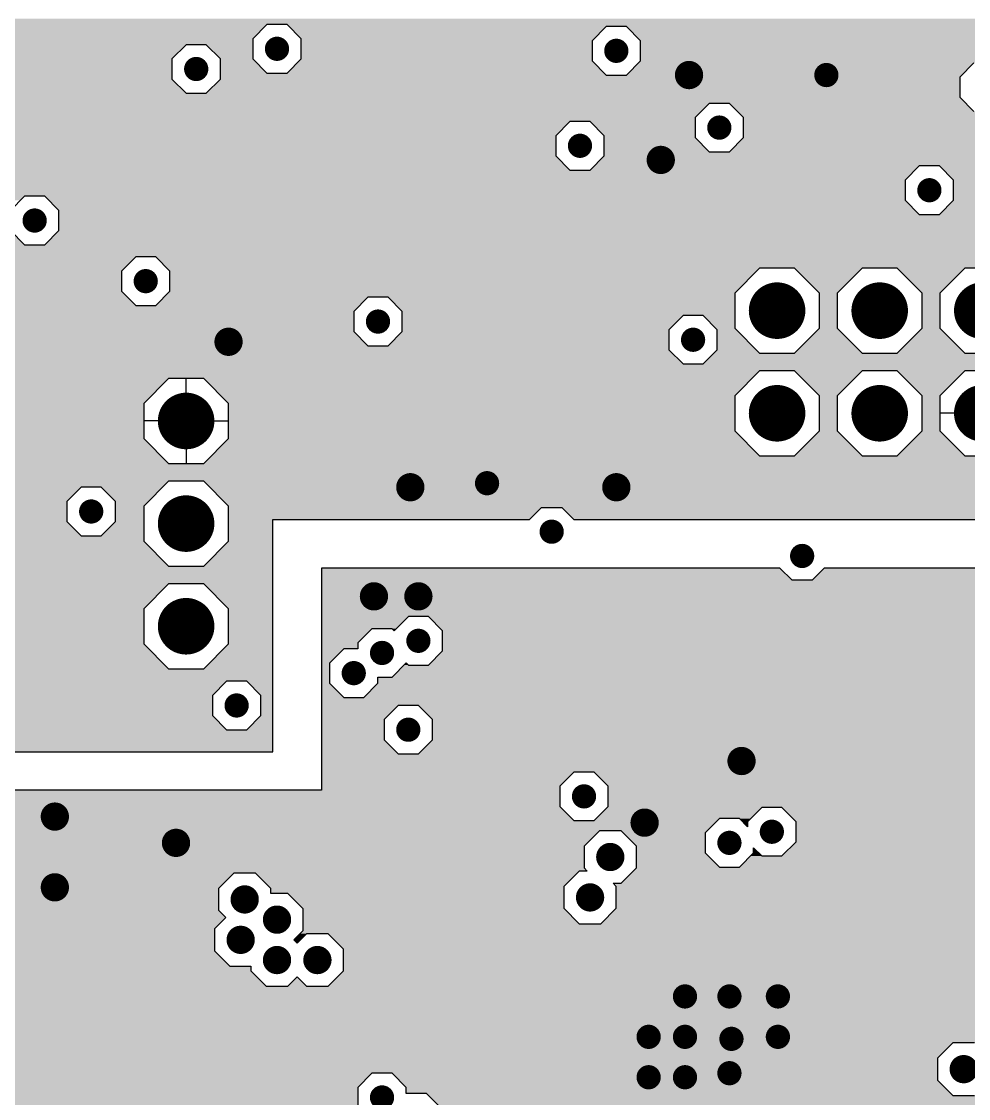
# Model space of a CAD drawing. Extents: x 295 to 953, y 10 to 290.
# Drawn here: x 687.8 to 734.7, y 111.6 to 164.8 of the extents above; entities that cross this region are included whole.
import ezdxf

# ---------------------------------------------------------------- set-up
doc = ezdxf.new("R2010")
doc.units = 0
doc.header["$LTSCALE"] = 5
doc.header["$MEASUREMENT"] = 0
doc.layers.get('0').update_dxf_attribs({"linetype": 'CONTINUOUS', "lineweight": 25})
doc.layers.add('17_GND_GBR', color=3, linetype='CONTINUOUS')

msp = doc.modelspace()

# ---------------------------------------------------------------- linework, layer by layer
for points, const_width in [([(700.178, 163.5, 1), (700.778, 163.5, 1)], 0.6), ([(716.978, 163.4, 1), (717.578, 163.4, 1)], 0.6), ([(696.178, 162.5, 1), (696.778, 162.5, 1)], 0.6), ([(720.528, 162.2, 1), (721.228, 162.2, 1)], 0.7), ([(727.378, 162.2, 1), (727.978, 162.2, 1)], 0.6), ([(722.078, 159.6, 1), (722.678, 159.6, 1)], 0.6), ([(715.178, 158.7, 1), (715.778, 158.7, 1)], 0.6), ([(719.128, 158, 1), (719.828, 158, 1)], 0.7), ([(732.478, 156.5, 1), (733.078, 156.5, 1)], 0.6), ([(688.178, 155, 1), (688.778, 155, 1)], 0.6), ([(693.678, 152, 1), (694.278, 152, 1)], 0.6), ([(724.538, 150.54, 1), (725.938, 150.54, 1)], 1.4), ([(729.618, 150.54, 1), (731.018, 150.54, 1)], 1.4), ([(734.698, 150.54, 1), (736.098, 150.54, 1)], 1.4), ([(705.178, 150, 1), (705.778, 150, 1)], 0.6), ([(697.728, 149, 1), (698.428, 149, 1)], 0.7), ([(720.778, 149.1, 1), (721.378, 149.1, 1)], 0.6), ([(724.538, 145.46, 1), (725.938, 145.46, 1)], 1.4), ([(729.618, 145.46, 1), (731.018, 145.46, 1)], 1.4), ([(734.698, 145.46, 1), (736.098, 145.46, 1)], 1.4), ([(695.278, 145.08, 1), (696.678, 145.08, 1)], 1.4), ([(706.728, 141.8, 1), (707.428, 141.8, 1)], 0.7), ([(710.578, 142, 1), (711.178, 142, 1)], 0.6), ([(716.928, 141.8, 1), (717.628, 141.8, 1)], 0.7), ([(695.278, 140, 1), (696.678, 140, 1)], 1.4), ([(690.978, 140.6, 1), (691.578, 140.6, 1)], 0.6), ([(713.778, 139.6, 1), (714.378, 139.6, 1)], 0.6), ([(726.178, 138.4, 1), (726.778, 138.4, 1)], 0.6), ([(704.928, 136.4, 1), (705.628, 136.4, 1)], 0.7), ([(707.128, 136.4, 1), (707.828, 136.4, 1)], 0.7), ([(695.278, 134.92, 1), (696.678, 134.92, 1)], 1.4), ([(707.178, 134.2, 1), (707.778, 134.2, 1)], 0.6), ([(705.378, 133.6, 1), (705.978, 133.6, 1)], 0.6), ([(703.978, 132.6, 1), (704.578, 132.6, 1)], 0.6), ([(698.178, 131, 1), (698.778, 131, 1)], 0.6), ([(706.678, 129.8, 1), (707.278, 129.8, 1)], 0.6), ([(723.128, 128.25, 1), (723.828, 128.25, 1)], 0.7), ([(715.378, 126.5, 1), (715.978, 126.5, 1)], 0.6), ([(689.128, 125.5, 1), (689.828, 125.5, 1)], 0.7), ([(718.328, 125.2, 1), (719.028, 125.2, 1)], 0.7), ([(724.678, 124.75, 1), (725.278, 124.75, 1)], 0.6), ([(695.128, 124.2, 1), (695.828, 124.2, 1)], 0.7), ([(722.578, 124.2, 1), (723.178, 124.2, 1)], 0.6), ([(716.628, 123.5, 1), (717.328, 123.5, 1)], 0.7), ([(689.128, 122, 1), (689.828, 122, 1)], 0.7), ([(698.528, 121.4, 1), (699.228, 121.4, 1)], 0.7), ([(715.628, 121.5, 1), (716.328, 121.5, 1)], 0.7), ([(700.128, 120.4, 1), (700.828, 120.4, 1)], 0.7), ([(698.328, 119.4, 1), (699.028, 119.4, 1)], 0.7), ([(700.128, 118.4, 1), (700.828, 118.4, 1)], 0.7), ([(702.128, 118.4, 1), (702.828, 118.4, 1)], 0.7), ([(720.378, 116.6, 1), (720.978, 116.6, 1)], 0.6), ([(722.578, 116.6, 1), (723.178, 116.6, 1)], 0.6), ([(724.978, 116.6, 1), (725.578, 116.6, 1)], 0.6), ([(718.578, 114.6, 1), (719.178, 114.6, 1)], 0.6), ([(720.378, 114.6, 1), (720.978, 114.6, 1)], 0.6), ([(724.978, 114.6, 1), (725.578, 114.6, 1)], 0.6), ([(722.678, 114.5, 1), (723.278, 114.5, 1)], 0.6), ([(734.128, 113, 1), (734.828, 113, 1)], 0.7), ([(718.578, 112.6, 1), (719.178, 112.6, 1)], 0.6), ([(720.378, 112.6, 1), (720.978, 112.6, 1)], 0.6), ([(722.578, 112.8, 1), (723.178, 112.8, 1)], 0.6), ([(705.378, 111.6, 1), (705.978, 111.6, 1)], 0.6)]:
    msp.add_lwpolyline(points, format="xyb", close=True, dxfattribs=dict(const_width=const_width))
at = {"layer": '17_GND_GBR', "color": 7}
for p, q in [((699.98, 164.7), (699.278, 163.998)), ((700.976, 164.7), (699.98, 164.7)), ((701.678, 163.998), (700.976, 164.7)), ((716.78, 164.6), (716.078, 163.898)), ((717.776, 164.6), (716.78, 164.6)), ((718.478, 163.898), (717.776, 164.6)), ((695.98, 163.7), (695.278, 162.998)), ((696.976, 163.7), (695.98, 163.7)), ((697.678, 162.998), (696.976, 163.7)), ((699.278, 163.998), (699.278, 163.002)), ((701.678, 163.002), (701.678, 163.998)), ((716.078, 163.898), (716.078, 162.902)), ((718.478, 162.902), (718.478, 163.898)), ((695.278, 162.998), (695.278, 162.002)), ((697.678, 162.002), (697.678, 162.998)), ((699.278, 163.002), (699.98, 162.3)), ((700.976, 162.3), (701.678, 163.002)), ((716.078, 162.902), (716.78, 162.2)), ((717.776, 162.2), (718.478, 162.902)), ((734.98, 162.8), (734.278, 162.098)), ((699.98, 162.3), (700.976, 162.3)), ((716.78, 162.2), (717.776, 162.2)), ((734.278, 162.098), (734.278, 161.102)), ((695.278, 162.002), (695.98, 161.3)), ((696.976, 161.3), (697.678, 162.002)), ((695.98, 161.3), (696.976, 161.3)), ((734.278, 161.102), (734.98, 160.4)), ((721.88, 160.8), (721.178, 160.098)), ((722.876, 160.8), (721.88, 160.8)), ((723.578, 160.098), (722.876, 160.8)), ((714.98, 159.9), (714.278, 159.198)), ((715.976, 159.9), (714.98, 159.9)), ((716.678, 159.198), (715.976, 159.9)), ((721.178, 160.098), (721.178, 159.102)), ((723.578, 159.102), (723.578, 160.098)), ((714.278, 159.198), (714.278, 158.202)), ((716.678, 158.202), (716.678, 159.198)), ((721.178, 159.102), (721.88, 158.4)), ((722.876, 158.4), (723.578, 159.102)), ((721.88, 158.4), (722.876, 158.4)), ((714.278, 158.202), (714.98, 157.5)), ((715.976, 157.5), (716.678, 158.202)), ((714.98, 157.5), (715.976, 157.5)), ((732.28, 157.7), (731.578, 156.998)), ((733.276, 157.7), (732.28, 157.7)), ((733.978, 156.998), (733.276, 157.7)), ((731.578, 156.998), (731.578, 156.002)), ((733.978, 156.002), (733.978, 156.998)), ((687.98, 156.2), (687.278, 155.498)), ((688.976, 156.2), (687.98, 156.2)), ((689.678, 155.498), (688.976, 156.2)), ((731.578, 156.002), (732.28, 155.3)), ((733.276, 155.3), (733.978, 156.002)), ((689.678, 154.502), (689.678, 155.498)), ((732.28, 155.3), (733.276, 155.3)), ((687.278, 154.502), (687.98, 153.8)), ((688.976, 153.8), (689.678, 154.502)), ((687.98, 153.8), (688.976, 153.8)), ((693.48, 153.2), (692.778, 152.498)), ((694.476, 153.2), (693.48, 153.2)), ((695.178, 152.498), (694.476, 153.2)), ((692.778, 152.498), (692.778, 151.502)), ((695.178, 151.502), (695.178, 152.498)), ((724.368, 152.64), (723.138, 151.41)), ((726.108, 152.64), (724.368, 152.64)), ((727.338, 151.41), (726.108, 152.64)), ((729.448, 152.64), (728.218, 151.41)), ((731.188, 152.64), (729.448, 152.64)), ((732.418, 151.41), (731.188, 152.64)), ((734.528, 152.64), (733.298, 151.41)), ((736.268, 152.64), (734.528, 152.64)), ((692.778, 151.502), (693.48, 150.8)), ((694.476, 150.8), (695.178, 151.502)), ((723.138, 151.41), (723.138, 149.67)), ((727.338, 149.67), (727.338, 151.41)), ((728.218, 151.41), (728.218, 149.67)), ((732.418, 149.67), (732.418, 151.41)), ((733.298, 151.41), (733.298, 149.67)), ((704.98, 151.2), (704.278, 150.498)), ((705.976, 151.2), (704.98, 151.2)), ((706.678, 150.498), (705.976, 151.2)), ((693.48, 150.8), (694.476, 150.8)), ((704.278, 150.498), (704.278, 149.502)), ((706.678, 149.502), (706.678, 150.498)), ((720.58, 150.3), (719.878, 149.598)), ((721.576, 150.3), (720.58, 150.3)), ((722.278, 149.598), (721.576, 150.3)), ((704.278, 149.502), (704.98, 148.8)), ((705.976, 148.8), (706.678, 149.502)), ((719.878, 149.598), (719.878, 148.602)), ((722.278, 148.602), (722.278, 149.598)), ((723.138, 149.67), (724.368, 148.44)), ((726.108, 148.44), (727.338, 149.67)), ((728.218, 149.67), (729.448, 148.44)), ((731.188, 148.44), (732.418, 149.67)), ((733.298, 149.67), (734.528, 148.44)), ((704.98, 148.8), (705.976, 148.8)), ((719.878, 148.602), (720.58, 147.9)), ((721.576, 147.9), (722.278, 148.602)), ((724.368, 148.44), (726.108, 148.44)), ((729.448, 148.44), (731.188, 148.44)), ((734.528, 148.44), (736.268, 148.44)), ((720.58, 147.9), (721.576, 147.9)), ((695.108, 147.18), (693.878, 145.95)), ((696.848, 147.18), (695.108, 147.18)), ((695.978, 145.08), (695.978, 147.18)), ((698.078, 145.95), (696.848, 147.18)), ((724.368, 147.56), (723.138, 146.33)), ((726.108, 147.56), (724.368, 147.56)), ((727.338, 146.33), (726.108, 147.56)), ((729.448, 147.56), (728.218, 146.33)), ((731.188, 147.56), (729.448, 147.56)), ((732.418, 146.33), (731.188, 147.56)), ((734.528, 147.56), (733.298, 146.33)), ((736.268, 147.56), (734.528, 147.56)), ((723.138, 146.33), (723.138, 144.59)), ((727.338, 144.59), (727.338, 146.33)), ((728.218, 146.33), (728.218, 144.59)), ((732.418, 144.59), (732.418, 146.33)), ((733.298, 146.33), (733.298, 144.59)), ((693.878, 145.95), (693.878, 144.21)), ((698.078, 144.21), (698.078, 145.95)), ((695.978, 145.08), (693.878, 145.08)), ((695.978, 145.08), (695.978, 142.98)), ((695.978, 145.08), (698.078, 145.08)), ((735.398, 145.46), (733.298, 145.46)), ((723.138, 144.59), (724.368, 143.36)), ((726.108, 143.36), (727.338, 144.59)), ((728.218, 144.59), (729.448, 143.36)), ((731.188, 143.36), (732.418, 144.59)), ((733.298, 144.59), (734.528, 143.36)), ((693.878, 144.21), (695.108, 142.98)), ((696.848, 142.98), (698.078, 144.21)), ((695.108, 142.98), (696.848, 142.98)), ((724.368, 143.36), (726.108, 143.36)), ((729.448, 143.36), (731.188, 143.36)), ((734.528, 143.36), (736.268, 143.36)), ((690.78, 141.8), (690.078, 141.098)), ((691.776, 141.8), (690.78, 141.8)), ((692.478, 141.098), (691.776, 141.8)), ((695.108, 142.1), (693.878, 140.87)), ((696.848, 142.1), (695.108, 142.1)), ((698.078, 140.87), (696.848, 142.1)), ((690.078, 141.098), (690.078, 140.102)), ((692.478, 140.102), (692.478, 141.098)), ((693.878, 140.87), (693.878, 139.13)), ((698.078, 139.13), (698.078, 140.87)), ((712.98, 140.2), (713.58, 140.8)), ((713.58, 140.8), (714.576, 140.8)), ((714.576, 140.8), (715.176, 140.2)), ((700.278, 140.2), (712.98, 140.2)), ((700.278, 128.7), (700.278, 140.2)), ((715.176, 140.2), (790.894, 140.2)), ((690.078, 140.102), (690.78, 139.4)), ((691.776, 139.4), (692.478, 140.102)), ((690.78, 139.4), (691.776, 139.4)), ((693.878, 139.13), (695.108, 137.9)), ((696.848, 137.9), (698.078, 139.13)), ((695.108, 137.9), (696.848, 137.9)), ((702.678, 137.8), (702.678, 126.8)), ((725.38, 137.8), (702.678, 137.8)), ((725.98, 137.2), (725.38, 137.8)), ((727.576, 137.8), (726.976, 137.2)), ((778.678, 137.8), (727.576, 137.8)), ((695.108, 137.02), (693.878, 135.79)), ((696.848, 137.02), (695.108, 137.02)), ((698.078, 135.79), (696.848, 137.02)), ((726.976, 137.2), (725.98, 137.2)), ((693.878, 135.79), (693.878, 134.05)), ((698.078, 134.05), (698.078, 135.79)), ((706.98, 135.4), (706.278, 134.698)), ((707.976, 135.4), (706.98, 135.4)), ((708.678, 134.698), (707.976, 135.4)), ((705.18, 134.8), (704.478, 134.098)), ((706.176, 134.8), (705.18, 134.8)), ((706.278, 134.698), (706.176, 134.8)), ((708.678, 133.702), (708.678, 134.698)), ((693.878, 134.05), (695.108, 132.82)), ((696.848, 132.82), (698.078, 134.05)), ((703.78, 133.8), (703.078, 133.098)), ((704.478, 133.8), (703.78, 133.8)), ((704.478, 134.098), (704.478, 133.8)), ((707.976, 133), (708.678, 133.702)), ((695.108, 132.82), (696.848, 132.82)), ((703.078, 133.098), (703.078, 132.102)), ((706.176, 132.4), (706.878, 133.102)), ((706.878, 133.102), (706.98, 133)), ((706.98, 133), (707.976, 133)), ((697.98, 132.2), (697.278, 131.498)), ((698.976, 132.2), (697.98, 132.2)), ((699.678, 131.498), (698.976, 132.2)), ((705.478, 132.4), (706.176, 132.4)), ((705.478, 132.102), (705.478, 132.4)), ((703.078, 132.102), (703.78, 131.4)), ((704.776, 131.4), (705.478, 132.102)), ((697.278, 131.498), (697.278, 130.502)), ((699.678, 130.502), (699.678, 131.498)), ((703.78, 131.4), (704.776, 131.4)), ((706.48, 131), (705.778, 130.298)), ((707.476, 131), (706.48, 131)), ((708.178, 130.298), (707.476, 131)), ((697.278, 130.502), (697.98, 129.8)), ((698.976, 129.8), (699.678, 130.502)), ((705.778, 130.298), (705.778, 129.302)), ((708.178, 129.302), (708.178, 130.298)), ((697.98, 129.8), (698.976, 129.8)), ((705.778, 129.302), (706.48, 128.6)), ((707.476, 128.6), (708.178, 129.302)), ((642.176, 128.7), (700.278, 128.7)), ((706.48, 128.6), (707.476, 128.6)), ((715.18, 127.7), (714.478, 126.998)), ((716.176, 127.7), (715.18, 127.7)), ((716.878, 126.998), (716.176, 127.7)), ((714.478, 126.998), (714.478, 126.002)), ((716.878, 126.002), (716.878, 126.998)), ((702.678, 126.8), (641.876, 126.8)), ((714.478, 126.002), (715.18, 125.3)), ((716.176, 125.3), (716.878, 126.002)), ((724.48, 125.95), (723.778, 125.248)), ((725.476, 125.95), (724.48, 125.95)), ((726.178, 125.248), (725.476, 125.95)), ((715.18, 125.3), (716.176, 125.3)), ((722.38, 125.4), (721.678, 124.698)), ((723.376, 125.4), (722.38, 125.4)), ((723.778, 124.998), (723.376, 125.4)), ((716.44, 124.8), (715.678, 124.038)), ((717.516, 124.8), (716.44, 124.8)), ((718.278, 124.038), (717.516, 124.8)), ((723.778, 125.248), (723.778, 124.998)), ((726.178, 124.252), (726.178, 125.248)), ((721.678, 124.698), (721.678, 123.702)), ((725.476, 123.55), (726.178, 124.252)), ((715.678, 124.038), (715.678, 122.962)), ((718.278, 122.962), (718.278, 124.038)), ((721.678, 123.702), (722.38, 123)), ((723.376, 123), (724.078, 123.702)), ((724.078, 123.952), (724.48, 123.55)), ((724.078, 123.702), (724.078, 123.952)), ((724.48, 123.55), (725.476, 123.55)), ((698.34, 122.7), (697.578, 121.938)), ((699.416, 122.7), (698.34, 122.7)), ((700.178, 121.938), (699.416, 122.7)), ((715.44, 122.8), (714.678, 122.038)), ((715.84, 122.8), (715.44, 122.8)), ((715.678, 122.962), (715.84, 122.8)), ((717.516, 122.2), (718.278, 122.962)), ((722.38, 123), (723.376, 123)), ((717.118, 122.2), (717.516, 122.2)), ((717.278, 122.038), (717.118, 122.2)), ((697.578, 121.938), (697.578, 120.862)), ((700.178, 121.7), (700.178, 121.938)), ((701.016, 121.7), (700.178, 121.7)), ((701.778, 120.938), (701.016, 121.7)), ((714.678, 122.038), (714.678, 120.962)), ((717.278, 120.962), (717.278, 122.038)), ((697.94, 120.5), (697.378, 119.938)), ((697.578, 120.862), (697.94, 120.5)), ((701.778, 119.862), (701.778, 120.938)), ((714.678, 120.962), (715.44, 120.2)), ((716.516, 120.2), (717.278, 120.962)), ((697.378, 119.938), (697.378, 118.862)), ((715.44, 120.2), (716.516, 120.2)), ((701.316, 119.4), (701.778, 119.862)), ((701.478, 119.238), (701.316, 119.4)), ((701.94, 119.7), (701.478, 119.238)), ((703.016, 119.7), (701.94, 119.7)), ((703.778, 118.938), (703.016, 119.7)), ((697.378, 118.862), (698.14, 118.1)), ((703.778, 117.862), (703.778, 118.938)), ((698.14, 118.1), (699.178, 118.1)), ((699.178, 118.1), (699.178, 117.862)), ((699.178, 117.862), (699.94, 117.1)), ((703.016, 117.1), (703.778, 117.862)), ((701.016, 117.1), (701.478, 117.562)), ((701.478, 117.562), (701.94, 117.1)), ((699.94, 117.1), (701.016, 117.1)), ((701.94, 117.1), (703.016, 117.1)), ((733.94, 114.3), (733.178, 113.538)), ((735.016, 114.3), (733.94, 114.3)), ((733.178, 113.538), (733.178, 112.462)), ((705.18, 112.8), (704.478, 112.098)), ((706.176, 112.8), (705.18, 112.8)), ((706.878, 112.098), (706.176, 112.8)), ((733.178, 112.462), (733.94, 111.7)), ((704.478, 112.098), (704.478, 111.102)), ((706.878, 111.798), (706.878, 112.098)), ((706.88, 111.8), (706.878, 111.798)), ((707.876, 111.8), (706.88, 111.8)), ((708.578, 111.098), (707.876, 111.8)), ((733.94, 111.7), (735.016, 111.7))]:
    msp.add_line(p, q, dxfattribs=at)
for points in [[(651.178, 164.7), (651.178, 164.998), (771.778, 164.7), (771.778, 164.998)], [(651.178, 164.002), (651.178, 164.7), (699.282, 164.002), (699.98, 164.7)], [(651.178, 164.7), (651.178, 164.7), (699.98, 164.7), (700.976, 164.7)], [(701.076, 164.6), (700.976, 164.7), (771.778, 164.6), (771.778, 164.7)], [(701.678, 163.998), (701.076, 164.6), (716.178, 163.998), (716.78, 164.6)], [(701.076, 164.6), (701.076, 164.6), (716.78, 164.6), (717.776, 164.6)], [(717.874, 164.502), (717.776, 164.6), (771.778, 164.502), (771.778, 164.6)], [(718.478, 163.898), (717.874, 164.502), (772.382, 163.898), (771.778, 164.502)], [(651.176, 164), (651.178, 164.002), (699.28, 164), (699.282, 164.002)], [(679.378, 163.998), (679.376, 164), (699.278, 163.998), (699.28, 164)], [(679.676, 163.7), (679.378, 163.998), (699.278, 163.7), (699.278, 163.998)], [(680.078, 163.298), (679.676, 163.7), (695.578, 163.298), (695.98, 163.7)], [(679.676, 163.7), (679.676, 163.7), (695.98, 163.7), (696.976, 163.7)], [(697.674, 163.002), (696.976, 163.7), (699.278, 163.002), (699.278, 163.7)], [(701.678, 163.898), (701.678, 163.998), (716.078, 163.898), (716.178, 163.998)], [(701.678, 163.002), (701.678, 163.898), (716.078, 163.002), (716.078, 163.898)], [(718.478, 163.8), (718.478, 163.898), (772.48, 163.8), (772.382, 163.898)], [(718.478, 163.2), (718.478, 163.8), (773.278, 163.2), (773.278, 163.8)], [(718.478, 163.8), (718.478, 163.8), (773.278, 163.8), (772.48, 163.8)], [(680.078, 162.998), (680.078, 163.298), (695.278, 162.998), (695.578, 163.298)], [(718.478, 162.902), (718.478, 163.2), (772.182, 162.902), (772.48, 163.2)], [(718.478, 163.2), (718.478, 163.2), (772.48, 163.2), (773.278, 163.2)], [(680.078, 162.302), (680.078, 162.998), (695.278, 162.302), (695.278, 162.998)], [(697.678, 162.998), (697.674, 163.002), (699.282, 162.998), (699.278, 163.002)], [(697.678, 162.3), (697.678, 162.998), (699.98, 162.3), (699.282, 162.998)], [(700.976, 162.3), (701.578, 162.902), (716.68, 162.3), (716.078, 162.902)], [(701.578, 162.902), (701.678, 163.002), (716.078, 162.902), (716.078, 163.002)], [(717.776, 162.2), (718.376, 162.8), (734.38, 162.2), (734.98, 162.8)], [(718.376, 162.8), (718.478, 162.902), (772.08, 162.8), (772.182, 162.902)], [(718.376, 162.8), (718.376, 162.8), (734.98, 162.8), (735.976, 162.8)], [(679.778, 162.002), (680.078, 162.302), (695.278, 162.002), (695.278, 162.302)], [(697.678, 162.2), (697.678, 162.3), (716.78, 162.2), (716.68, 162.3)], [(697.678, 162.098), (697.678, 162.2), (734.278, 162.098), (734.38, 162.2)], [(697.678, 162.002), (697.678, 162.098), (734.278, 162.002), (734.278, 162.098)], [(648.678, 161.3), (648.678, 161.6), (695.98, 161.3), (695.68, 161.6)], [(679.376, 161.6), (679.778, 162.002), (695.68, 161.6), (695.278, 162.002)], [(696.976, 161.3), (697.678, 162.002), (734.278, 161.3), (734.278, 162.002)], [(648.476, 160.8), (648.678, 161.002), (734.58, 160.8), (734.378, 161.002)], [(648.678, 161.102), (648.678, 161.3), (734.278, 161.102), (734.278, 161.3)], [(648.678, 161.3), (648.678, 161.3), (696.848, 161.3), (695.98, 161.3)], [(648.678, 161.002), (648.678, 161.102), (734.378, 161.002), (734.278, 161.102)], [(647.976, 160.3), (648.476, 160.8), (721.38, 160.3), (721.88, 160.8)], [(648.476, 160.8), (648.476, 160.8), (721.88, 160.8), (722.876, 160.8)], [(723.276, 160.4), (722.876, 160.8), (734.98, 160.4), (734.58, 160.8)], [(647.678, 160.098), (647.678, 160.3), (721.178, 160.098), (721.38, 160.3)], [(647.678, 159.9), (647.678, 160.098), (721.178, 159.9), (721.178, 160.098)], [(647.678, 159.502), (647.678, 159.9), (714.582, 159.502), (714.98, 159.9)], [(647.678, 159.9), (647.678, 159.9), (714.98, 159.9), (715.976, 159.9)], [(716.678, 159.198), (715.976, 159.9), (721.178, 159.198), (721.178, 159.9)], [(723.578, 160.098), (723.276, 160.4), (746.678, 160.098), (746.98, 160.4)], [(723.578, 159.102), (723.578, 160.098), (746.678, 159.102), (746.678, 160.098)], [(647.374, 159.198), (647.678, 159.502), (714.278, 159.198), (714.582, 159.502)], [(646.976, 158.8), (647.374, 159.198), (714.278, 158.8), (714.278, 159.198)], [(716.678, 159.102), (716.678, 159.198), (721.178, 159.102), (721.178, 159.198)], [(716.678, 158.706), (716.678, 159.102), (721.576, 158.706), (721.178, 159.102)], [(722.876, 158.4), (723.578, 159.102), (747.38, 158.4), (746.678, 159.102)], [(642.678, 158.7), (642.678, 158.8), (714.278, 158.7), (714.278, 158.8)], [(644.974, 158.202), (644.476, 158.7), (714.278, 158.202), (714.278, 158.7)], [(716.678, 158.4), (716.678, 158.706), (721.88, 158.4), (721.576, 158.706)], [(716.678, 158.202), (716.678, 158.4), (772.078, 158.202), (771.88, 158.4)], [(645.178, 157.998), (644.974, 158.202), (714.482, 157.998), (714.278, 158.202)], [(645.178, 157.5), (645.178, 157.998), (714.98, 157.5), (714.482, 157.998)], [(716.176, 157.7), (716.276, 157.8), (794.278, 157.7), (794.278, 157.8)], [(716.276, 157.8), (716.678, 158.202), (772.48, 157.8), (772.078, 158.202)], [(645.178, 157.002), (645.178, 157.5), (731.582, 157.002), (732.08, 157.5)], [(715.976, 157.5), (716.176, 157.7), (732.08, 157.5), (732.28, 157.7)], [(716.176, 157.7), (716.176, 157.7), (732.28, 157.7), (733.276, 157.7)], [(733.978, 156.998), (733.276, 157.7), (794.278, 156.998), (794.278, 157.7)], [(644.476, 156.3), (645.174, 156.998), (731.578, 156.3), (731.578, 156.998)], [(645.174, 156.998), (645.178, 157.002), (731.578, 156.998), (731.582, 157.002)], [(733.978, 156.002), (733.978, 156.998), (794.278, 156.002), (794.278, 156.998)], [(641.176, 156), (641.376, 156.2), (687.78, 156), (687.98, 156.2)], [(641.376, 156.2), (641.476, 156.3), (731.578, 156.2), (731.578, 156.3)], [(641.376, 156.2), (641.376, 156.2), (687.98, 156.2), (688.976, 156.2)], [(689.174, 156.002), (688.976, 156.2), (731.578, 156.002), (731.578, 156.2)], [(689.678, 155.498), (689.174, 156.002), (732.082, 155.498), (731.578, 156.002)], [(733.276, 155.3), (733.978, 156.002), (794.278, 155.3), (794.278, 156.002)], [(689.678, 155.3), (689.678, 155.498), (732.28, 155.3), (732.082, 155.498)], [(689.678, 154.502), (689.678, 155.3), (794.278, 154.502), (794.278, 155.3)], [(670.676, 153.8), (671.178, 154.302), (687.98, 153.8), (687.478, 154.302)], [(688.976, 153.8), (689.678, 154.502), (794.278, 153.8), (794.278, 154.502)], [(621.178, 153.3), (621.178, 153.6), (794.278, 153.3), (794.278, 153.6)], [(670.476, 153.6), (670.676, 153.8), (794.278, 153.6), (794.278, 153.8)], [(640.376, 153.2), (640.276, 153.3), (794.278, 153.2), (794.278, 153.3)], [(640.978, 152.598), (640.376, 153.2), (692.878, 152.598), (693.48, 153.2)], [(640.376, 153.2), (640.376, 153.2), (693.48, 153.2), (694.476, 153.2)], [(695.036, 152.64), (694.476, 153.2), (791.92, 152.64), (792.48, 153.2)], [(694.476, 153.2), (694.476, 153.2), (792.48, 153.2), (793.476, 153.2)], [(640.978, 152.498), (640.978, 152.598), (692.778, 152.498), (692.878, 152.598)], [(640.978, 151.602), (640.978, 152.498), (692.778, 151.602), (692.778, 152.498)], [(695.178, 152.498), (695.036, 152.64), (724.226, 152.498), (724.368, 152.64)], [(695.036, 152.64), (695.036, 152.64), (724.368, 152.64), (726.108, 152.64)], [(695.178, 151.502), (695.178, 152.498), (723.23, 151.502), (724.226, 152.498)], [(727.338, 151.41), (726.108, 152.64), (728.218, 151.41), (729.448, 152.64)], [(726.108, 152.64), (726.108, 152.64), (729.448, 152.64), (731.188, 152.64)], [(732.418, 151.41), (731.188, 152.64), (733.298, 151.41), (734.528, 152.64)], [(731.188, 152.64), (731.188, 152.64), (734.528, 152.64), (736.268, 152.64)], [(640.776, 151.4), (640.878, 151.502), (692.88, 151.4), (692.778, 151.502)], [(640.878, 151.502), (640.978, 151.602), (692.778, 151.502), (692.778, 151.602)], [(684.976, 150.8), (684.376, 151.4), (693.48, 150.8), (692.88, 151.4)], [(694.876, 151.2), (695.086, 151.41), (723.138, 151.2), (723.138, 151.41)], [(695.086, 151.41), (695.178, 151.502), (723.138, 151.41), (723.23, 151.502)], [(727.338, 149.67), (727.338, 151.41), (728.218, 149.67), (728.218, 151.41)], [(732.418, 149.67), (732.418, 151.41), (733.298, 149.67), (733.298, 151.41)], [(694.476, 150.8), (694.876, 151.2), (704.58, 150.8), (704.98, 151.2)], [(694.876, 151.2), (694.876, 151.2), (704.98, 151.2), (705.976, 151.2)], [(706.678, 150.498), (705.976, 151.2), (723.138, 150.498), (723.138, 151.2)], [(685.078, 150.698), (684.976, 150.8), (704.478, 150.698), (704.58, 150.8)], [(685.078, 150.498), (685.078, 150.698), (704.278, 150.498), (704.478, 150.698)], [(685.078, 149.702), (685.078, 150.498), (704.278, 149.702), (704.278, 150.498)], [(706.678, 150.3), (706.678, 150.498), (723.138, 150.3), (723.138, 150.498)], [(706.678, 149.598), (706.678, 150.3), (719.878, 149.598), (720.58, 150.3)], [(706.678, 150.3), (706.678, 150.3), (720.58, 150.3), (721.576, 150.3)], [(722.206, 149.67), (721.576, 150.3), (723.138, 149.67), (723.138, 150.3)], [(684.376, 149), (684.878, 149.502), (704.78, 149), (704.278, 149.502)], [(684.878, 149.502), (685.078, 149.702), (704.278, 149.502), (704.278, 149.702)], [(705.976, 148.8), (706.678, 149.502), (719.878, 148.8), (719.878, 149.502)], [(706.678, 149.502), (706.678, 149.598), (719.878, 149.502), (719.878, 149.598)], [(722.278, 149.598), (722.206, 149.67), (723.21, 149.598), (723.138, 149.67)], [(722.278, 148.602), (722.278, 149.598), (724.206, 148.602), (723.21, 149.598)], [(726.108, 148.44), (727.338, 149.67), (729.448, 148.44), (728.218, 149.67)], [(731.188, 148.44), (732.418, 149.67), (734.528, 148.44), (733.298, 149.67)], [(669.478, 148.8), (669.478, 149), (704.98, 148.8), (704.78, 149)], [(669.478, 148.602), (669.478, 148.8), (719.878, 148.602), (719.878, 148.8)], [(669.066, 148.09), (669.478, 148.502), (720.39, 148.09), (719.978, 148.502)], [(669.478, 148.502), (669.478, 148.602), (719.978, 148.502), (719.878, 148.602)], [(721.576, 147.9), (722.116, 148.44), (794.277, 147.9), (794.277, 148.44)], [(722.116, 148.44), (722.278, 148.602), (724.368, 148.44), (724.206, 148.602)], [(722.116, 148.44), (722.116, 148.44), (726.108, 148.44), (724.368, 148.44)], [(726.108, 148.44), (726.108, 148.44), (731.188, 148.44), (729.448, 148.44)], [(731.188, 148.44), (731.188, 148.44), (736.268, 148.44), (734.528, 148.44)], [(685.566, 147.9), (685.376, 148.09), (720.58, 147.9), (720.39, 148.09)], [(685.906, 147.56), (685.566, 147.9), (794.277, 147.56), (794.277, 147.9)], [(686.078, 147.388), (685.906, 147.56), (724.196, 147.388), (724.368, 147.56)], [(685.906, 147.56), (685.906, 147.56), (724.368, 147.56), (726.108, 147.56)], [(686.078, 147.18), (686.078, 147.388), (723.988, 147.18), (724.196, 147.388)], [(686.078, 146.392), (686.078, 147.18), (694.32, 146.392), (695.108, 147.18)], [(686.078, 147.18), (686.078, 147.18), (695.108, 147.18), (696.848, 147.18)], [(697.698, 146.33), (696.848, 147.18), (723.138, 146.33), (723.988, 147.18)], [(727.338, 146.33), (726.108, 147.56), (728.218, 146.33), (729.448, 147.56)], [(726.108, 147.56), (726.108, 147.56), (729.448, 147.56), (731.188, 147.56)], [(732.418, 146.33), (731.188, 147.56), (733.298, 146.33), (734.528, 147.56)], [(731.188, 147.56), (731.188, 147.56), (734.528, 147.56), (736.268, 147.56)], [(685.636, 145.95), (686.078, 146.392), (693.878, 145.95), (694.32, 146.392)], [(698.078, 145.95), (697.698, 146.33), (723.138, 145.95), (723.138, 146.33)], [(727.338, 144.59), (727.338, 146.33), (728.218, 144.59), (728.218, 146.33)], [(732.418, 144.59), (732.418, 146.33), (733.298, 144.59), (733.298, 146.33)], [(623.678, 145.6), (623.678, 145.69), (693.878, 145.6), (693.878, 145.69)], [(638.478, 144.898), (637.776, 145.6), (693.878, 144.898), (693.878, 145.6)], [(685.376, 145.69), (685.636, 145.95), (693.878, 145.69), (693.878, 145.95)], [(698.078, 144.59), (698.078, 145.95), (723.138, 144.59), (723.138, 145.95)], [(638.478, 144.21), (638.478, 144.898), (693.878, 144.21), (693.878, 144.898)], [(698.078, 144.21), (698.078, 144.59), (723.518, 144.21), (723.138, 144.59)], [(726.108, 143.36), (727.338, 144.59), (729.448, 143.36), (728.218, 144.59)], [(731.188, 143.36), (732.418, 144.59), (734.528, 143.36), (733.298, 144.59)], [(638.478, 144.2), (638.478, 144.21), (693.888, 144.2), (693.878, 144.21)], [(651.478, 143.498), (650.776, 144.2), (694.59, 143.498), (693.888, 144.2)], [(697.228, 143.36), (698.078, 144.21), (724.368, 143.36), (723.518, 144.21)], [(651.478, 142.98), (651.478, 143.498), (695.108, 142.98), (694.59, 143.498)], [(651.478, 142.918), (651.478, 142.98), (790.26, 142.918), (790.289, 142.98)], [(651.478, 142.98), (651.478, 142.98), (696.848, 142.98), (695.108, 142.98)], [(651.478, 142.698), (651.478, 142.918), (790.18, 142.698), (790.26, 142.918)], [(696.848, 142.98), (697, 143.132), (790.289, 142.98), (790.36, 143.132)], [(697, 143.132), (697.202, 143.334), (790.36, 143.132), (790.482, 143.334)], [(697.202, 143.334), (697.228, 143.36), (790.482, 143.334), (790.501, 143.36)], [(651.212, 142.236), (651.444, 142.468), (790.088, 142.236), (790.124, 142.468)], [(651.444, 142.468), (651.478, 142.502), (790.124, 142.468), (790.132, 142.502)], [(651.478, 142.502), (651.478, 142.698), (790.132, 142.502), (790.18, 142.698)], [(650.078, 141.102), (650.078, 141.8), (690.082, 141.102), (690.78, 141.8)], [(650.078, 141.8), (650.078, 141.8), (690.78, 141.8), (691.776, 141.8)], [(650.776, 141.8), (651.076, 142.1), (694.808, 141.8), (695.108, 142.1)], [(651.076, 142.1), (651.212, 142.236), (790.082, 142.1), (790.088, 142.236)], [(651.076, 142.1), (651.076, 142.1), (695.108, 142.1), (696.848, 142.1)], [(692.478, 141.098), (691.776, 141.8), (694.106, 141.098), (694.808, 141.8)], [(696.948, 142), (696.848, 142.1), (790.078, 142), (790.082, 142.1)], [(697.184, 141.764), (696.948, 142), (790.088, 141.764), (790.078, 142)], [(697.416, 141.532), (697.184, 141.764), (790.124, 141.532), (790.088, 141.764)], [(697.644, 141.304), (697.416, 141.532), (790.18, 141.304), (790.124, 141.532)], [(697.866, 141.082), (697.644, 141.304), (790.26, 141.082), (790.18, 141.304)], [(649.376, 140.4), (650.074, 141.098), (690.078, 140.4), (690.078, 141.098)], [(650.074, 141.098), (650.078, 141.102), (690.078, 141.098), (690.082, 141.102)], [(692.478, 140.87), (692.478, 141.098), (693.878, 140.87), (694.106, 141.098)], [(692.478, 140.102), (692.478, 140.87), (693.878, 140.102), (693.878, 140.87)], [(698.078, 140.87), (697.866, 141.082), (790.359, 140.87), (790.26, 141.082)], [(698.078, 140.868), (698.078, 140.87), (790.36, 140.868), (790.359, 140.87)], [(698.078, 140.8), (698.078, 140.868), (790.401, 140.8), (790.36, 140.868)], [(698.078, 140.2), (698.078, 140.8), (712.98, 140.2), (713.58, 140.8)], [(698.078, 140.8), (698.078, 140.8), (713.58, 140.8), (714.576, 140.8)], [(714.71, 140.666), (714.576, 140.8), (790.482, 140.666), (790.401, 140.8)], [(648.678, 140.102), (648.678, 140.4), (690.078, 140.102), (690.078, 140.4)], [(698.078, 139.13), (698.078, 140.2), (700.278, 139.13), (700.278, 140.2)], [(698.078, 140.2), (698.078, 140.2), (700.278, 140.2), (712.98, 140.2)], [(714.898, 140.478), (714.71, 140.666), (790.622, 140.478), (790.482, 140.666)], [(715.074, 140.302), (714.898, 140.478), (790.78, 140.302), (790.622, 140.478)], [(715.176, 140.2), (715.074, 140.302), (790.893, 140.2), (790.78, 140.302)], [(648.678, 139.502), (648.678, 140.102), (690.678, 139.502), (690.078, 140.102)], [(691.776, 139.4), (692.478, 140.102), (693.878, 139.4), (693.878, 140.102)], [(647.976, 138.8), (648.306, 139.13), (694.208, 138.8), (693.878, 139.13)], [(648.306, 139.13), (648.576, 139.4), (693.878, 139.13), (693.878, 139.4)], [(648.576, 139.4), (648.678, 139.502), (690.78, 139.4), (690.678, 139.502)], [(696.848, 137.9), (698.078, 139.13), (700.278, 137.9), (700.278, 139.13)], [(647.278, 137.902), (647.278, 138.8), (695.106, 137.902), (694.208, 138.8)], [(646.776, 137.4), (647.276, 137.9), (700.278, 137.4), (700.278, 137.9)], [(647.276, 137.9), (647.278, 137.902), (695.108, 137.9), (695.106, 137.902)], [(647.276, 137.9), (647.276, 137.9), (696.848, 137.9), (695.108, 137.9)], [(702.678, 137.706), (702.678, 137.8), (725.476, 137.706), (725.38, 137.8)], [(702.678, 137.8), (702.678, 137.8), (707.976, 137.8), (702.678, 137.8)], [(702.678, 137.2), (702.678, 137.706), (725.98, 137.2), (725.476, 137.706)], [(726.976, 137.2), (727.576, 137.8), (778.678, 137.2), (778.678, 137.8)], [(727.576, 137.8), (727.576, 137.8), (778.678, 137.8), (760.976, 137.8)], [(727.576, 137.8), (727.576, 137.8), (728.6, 137.8), (727.576, 137.8)], [(651.956, 137.02), (651.576, 137.4), (700.278, 137.02), (700.278, 137.4)], [(652.278, 136.698), (651.956, 137.02), (694.786, 136.698), (695.108, 137.02)], [(651.956, 137.02), (651.956, 137.02), (695.108, 137.02), (696.848, 137.02)], [(698.078, 135.79), (696.848, 137.02), (700.278, 135.79), (700.278, 137.02)], [(702.678, 136.7), (702.678, 137.2), (778.678, 136.7), (778.678, 137.2)], [(652.278, 136.59), (652.278, 136.698), (694.678, 136.59), (694.786, 136.698)], [(685.278, 135.888), (684.576, 136.59), (693.976, 135.888), (694.678, 136.59)], [(702.678, 135.938), (702.678, 136.7), (745.178, 135.938), (745.94, 136.7)], [(702.678, 136.7), (702.678, 136.7), (745.94, 136.7), (747.016, 136.7)], [(702.678, 135.4), (702.678, 135.938), (745.178, 135.4), (745.178, 135.938)], [(685.278, 135.79), (685.278, 135.888), (693.878, 135.79), (693.976, 135.888)], [(685.278, 134.892), (685.278, 135.79), (693.878, 134.892), (693.878, 135.79)], [(698.078, 134.05), (698.078, 135.79), (700.278, 134.05), (700.278, 135.79)], [(702.678, 134.8), (702.678, 135.4), (706.38, 134.8), (706.98, 135.4)], [(702.678, 135.4), (702.678, 135.4), (706.98, 135.4), (707.976, 135.4)], [(708.514, 134.862), (707.976, 135.4), (745.178, 134.862), (745.178, 135.4)], [(684.576, 134.19), (685.278, 134.892), (693.878, 134.19), (693.878, 134.892)], [(708.678, 134.698), (708.514, 134.862), (745.342, 134.698), (745.178, 134.862)], [(702.678, 134.098), (702.678, 134.8), (704.478, 134.098), (705.18, 134.8)], [(702.678, 134.8), (702.678, 134.8), (705.18, 134.8), (706.176, 134.8)], [(706.278, 134.698), (706.176, 134.8), (706.278, 134.698), (706.38, 134.8)], [(708.678, 134.1), (708.678, 134.698), (745.94, 134.1), (745.342, 134.698)], [(650.576, 133.4), (651.226, 134.05), (694.528, 133.4), (693.878, 134.05)], [(651.226, 134.05), (651.278, 134.102), (693.878, 134.05), (693.878, 134.102)], [(651.278, 134.102), (651.278, 134.19), (693.878, 134.102), (693.878, 134.19)], [(696.848, 132.82), (698.078, 134.05), (700.278, 132.82), (700.278, 134.05)], [(702.678, 133.8), (702.678, 134.098), (704.478, 133.8), (704.478, 134.098)], [(702.678, 133.098), (702.678, 133.8), (703.078, 133.098), (703.78, 133.8)], [(702.678, 133.8), (702.678, 133.8), (703.78, 133.8), (704.478, 133.8)], [(708.678, 133.702), (708.678, 134.1), (778.678, 133.702), (778.678, 134.1)], [(650.078, 132.82), (650.078, 133.4), (695.108, 132.82), (694.528, 133.4)], [(707.976, 133), (708.678, 133.702), (778.678, 133), (778.678, 133.702)], [(650.078, 132.502), (650.078, 132.82), (700.278, 132.502), (700.278, 132.82)], [(702.678, 132.102), (702.678, 133.098), (703.078, 132.102), (703.078, 133.098)], [(706.176, 132.4), (706.776, 133), (778.678, 132.4), (778.678, 133)], [(706.776, 133), (706.878, 133.102), (706.98, 133), (706.878, 133.102)], [(706.776, 133), (706.776, 133), (707.476, 133), (706.98, 133)], [(649.376, 131.8), (649.776, 132.2), (697.58, 131.8), (697.98, 132.2)], [(649.776, 132.2), (650.078, 132.502), (700.278, 132.2), (700.278, 132.502)], [(649.776, 132.2), (649.776, 132.2), (697.98, 132.2), (698.976, 132.2)], [(699.678, 131.498), (698.976, 132.2), (700.278, 131.498), (700.278, 132.2)], [(705.478, 132.102), (705.478, 132.4), (778.678, 132.102), (778.678, 132.4)], [(648.278, 131.698), (648.176, 131.8), (697.478, 131.698), (697.58, 131.8)], [(648.278, 131.498), (648.278, 131.698), (697.278, 131.498), (697.478, 131.698)], [(702.678, 131.4), (702.678, 132.102), (703.78, 131.4), (703.078, 132.102)], [(704.776, 131.4), (705.176, 131.8), (754.78, 131.4), (755.18, 131.8)], [(705.176, 131.8), (705.478, 132.102), (778.678, 131.8), (778.678, 132.102)], [(705.176, 131.8), (705.176, 131.8), (755.18, 131.8), (756.176, 131.8)], [(648.278, 130.702), (648.278, 131.498), (697.278, 130.702), (697.278, 131.498)], [(699.678, 130.502), (699.678, 131.498), (700.278, 130.502), (700.278, 131.498)], [(702.678, 131.098), (702.678, 131.4), (754.478, 131.098), (754.78, 131.4)], [(702.678, 131.4), (702.678, 131.4), (704.016, 131.4), (703.78, 131.4)], [(648.078, 130.502), (648.278, 130.702), (697.278, 130.502), (697.278, 130.702)], [(702.678, 131), (702.678, 131.098), (754.478, 131), (754.478, 131.098)], [(702.678, 130.298), (702.678, 131), (705.778, 130.298), (706.48, 131)], [(702.678, 131), (702.678, 131), (706.48, 131), (707.476, 131)], [(707.676, 130.8), (707.476, 131), (754.478, 130.8), (754.478, 131)], [(708.178, 130.298), (707.676, 130.8), (736.438, 130.298), (736.94, 130.8)], [(707.676, 130.8), (707.676, 130.8), (736.94, 130.8), (738.016, 130.8)], [(647.576, 130), (648.078, 130.502), (697.78, 130), (697.278, 130.502)], [(698.976, 129.8), (699.678, 130.502), (700.278, 129.8), (700.278, 130.502)], [(702.678, 129.302), (702.678, 130.298), (705.778, 129.302), (705.778, 130.298)], [(708.178, 130.038), (708.178, 130.298), (736.178, 130.038), (736.438, 130.298)], [(640.776, 129.2), (641.376, 129.8), (700.278, 129.2), (700.278, 129.8)], [(641.376, 129.8), (641.478, 129.902), (697.98, 129.8), (697.878, 129.902)], [(641.478, 129.902), (641.478, 130), (697.878, 129.902), (697.78, 130)], [(708.178, 129.302), (708.178, 130.038), (736.178, 129.302), (736.178, 130.038)], [(640.078, 129.1), (640.078, 129.2), (700.278, 129.1), (700.278, 129.2)], [(642.176, 128.7), (641.776, 129.1), (700.278, 128.7), (700.278, 129.1)], [(702.678, 128.906), (702.678, 129.302), (706.176, 128.906), (705.778, 129.302)], [(707.838, 128.962), (708.178, 129.302), (736.178, 128.962), (736.178, 129.302)], [(702.678, 128.6), (702.678, 128.906), (706.48, 128.6), (706.176, 128.906)], [(702.678, 128.2), (702.678, 128.6), (736.94, 128.2), (736.54, 128.6)], [(707.476, 128.6), (707.838, 128.962), (736.54, 128.6), (736.178, 128.962)], [(702.678, 127.7), (702.678, 128.2), (740.34, 127.7), (740.84, 128.2)], [(702.678, 128.2), (702.678, 128.2), (737.516, 128.2), (736.94, 128.2)], [(702.678, 126.998), (702.678, 127.7), (714.478, 126.998), (715.18, 127.7)], [(702.678, 127.7), (702.678, 127.7), (715.18, 127.7), (716.176, 127.7)], [(716.338, 127.538), (716.176, 127.7), (740.178, 127.538), (740.34, 127.7)], [(716.878, 126.998), (716.338, 127.538), (740.178, 126.998), (740.178, 127.538)], [(702.678, 126.8), (702.678, 126.998), (714.478, 126.8), (714.478, 126.998)], [(716.878, 126.462), (716.878, 126.998), (740.178, 126.462), (740.178, 126.998)], [(640.678, 126.002), (640.678, 126.7), (714.478, 126.002), (714.478, 126.7)], [(641.776, 126.7), (641.876, 126.8), (714.478, 126.7), (714.478, 126.8)], [(716.878, 126.002), (716.878, 126.462), (740.638, 126.002), (740.178, 126.462)], [(640.678, 125.3), (640.678, 126.002), (715.18, 125.3), (714.478, 126.002)], [(716.276, 125.4), (716.826, 125.95), (723.93, 125.4), (724.48, 125.95)], [(716.826, 125.95), (716.878, 126.002), (740.69, 125.95), (740.638, 126.002)], [(716.826, 125.95), (716.826, 125.95), (724.48, 125.95), (725.476, 125.95)], [(725.726, 125.7), (725.476, 125.95), (740.94, 125.7), (740.69, 125.95)], [(640.678, 124.8), (640.678, 125.3), (721.78, 124.8), (722.28, 125.3)], [(716.176, 125.3), (716.276, 125.4), (722.28, 125.3), (722.38, 125.4)], [(716.276, 125.4), (716.276, 125.4), (722.38, 125.4), (723.376, 125.4)], [(723.528, 125.248), (723.376, 125.4), (723.778, 125.248), (723.93, 125.4)], [(725.964, 125.462), (725.726, 125.7), (755.578, 125.462), (755.578, 125.7)], [(725.726, 125.7), (725.726, 125.7), (742.016, 125.7), (740.94, 125.7)], [(726.178, 125.248), (725.964, 125.462), (755.791, 125.248), (755.578, 125.462)], [(640.678, 124.038), (640.678, 124.8), (715.678, 124.038), (716.44, 124.8)], [(640.678, 124.8), (640.678, 124.8), (716.44, 124.8), (717.516, 124.8)], [(717.618, 124.698), (717.516, 124.8), (721.678, 124.698), (721.78, 124.8)], [(723.777, 124.998), (723.528, 125.248), (723.777, 124.998), (723.778, 125.248)], [(726.178, 125.022), (726.178, 125.248), (756.016, 125.022), (755.791, 125.248)], [(726.178, 124.7), (726.178, 125.022), (756.34, 124.7), (756.016, 125.022)], [(718.278, 124.038), (717.618, 124.698), (721.678, 124.038), (721.678, 124.698)], [(725.476, 123.55), (726.178, 124.252), (778.678, 123.55), (778.678, 124.252)], [(726.178, 124.252), (726.178, 124.7), (778.678, 124.252), (778.678, 124.7)], [(726.178, 124.7), (726.178, 124.7), (757.216, 124.7), (756.34, 124.7)], [(640.678, 122.962), (640.678, 124.038), (715.678, 122.962), (715.678, 124.038)], [(718.278, 123.702), (718.278, 124.038), (721.678, 123.702), (721.678, 124.038)], [(718.278, 123), (718.278, 123.702), (722.38, 123), (721.678, 123.702)], [(723.926, 123.55), (724.078, 123.702), (724.48, 123.55), (724.328, 123.702)], [(724.078, 123.702), (724.078, 123.952), (724.328, 123.702), (724.078, 123.952)], [(723.376, 123), (723.926, 123.55), (778.678, 123), (778.678, 123.55)], [(640.678, 122.8), (640.678, 122.962), (715.839, 122.8), (715.678, 122.962)], [(640.678, 122.7), (640.678, 122.8), (715.34, 122.7), (715.44, 122.8)], [(640.678, 122.8), (640.678, 122.8), (715.44, 122.8), (715.839, 122.8)], [(640.678, 121.938), (640.678, 122.7), (697.578, 121.938), (698.34, 122.7)], [(640.678, 122.7), (640.678, 122.7), (698.34, 122.7), (699.416, 122.7)], [(700.078, 122.038), (699.416, 122.7), (714.678, 122.038), (715.34, 122.7)], [(717.516, 122.2), (718.116, 122.8), (740.34, 122.2), (740.94, 122.8)], [(718.116, 122.8), (718.278, 122.962), (778.678, 122.8), (778.678, 122.962)], [(718.116, 122.8), (718.116, 122.8), (740.94, 122.8), (742.016, 122.8)], [(718.278, 122.962), (718.278, 123), (778.678, 122.962), (778.678, 123)], [(718.278, 123), (718.278, 123), (722.516, 123), (722.38, 123)], [(717.278, 122.038), (717.118, 122.2), (740.178, 122.038), (740.34, 122.2)], [(640.678, 120.862), (640.678, 121.938), (697.578, 120.862), (697.578, 121.938)], [(700.178, 121.938), (700.078, 122.038), (714.678, 121.938), (714.678, 122.038)], [(700.178, 121.7), (700.178, 121.938), (714.678, 121.7), (714.678, 121.938)], [(701.754, 120.962), (701.016, 121.7), (714.678, 120.962), (714.678, 121.7)], [(717.278, 120.962), (717.278, 122.038), (740.178, 120.962), (740.178, 122.038)], [(640.678, 120.5), (640.678, 120.862), (697.94, 120.5), (697.578, 120.862)], [(640.678, 119.938), (640.678, 120.5), (697.378, 119.938), (697.94, 120.5)], [(701.778, 120.938), (701.754, 120.962), (714.702, 120.938), (714.678, 120.962)], [(701.778, 120.2), (701.778, 120.938), (715.44, 120.2), (714.702, 120.938)], [(716.516, 120.2), (717.278, 120.962), (740.94, 120.2), (740.178, 120.962)], [(640.678, 118.862), (640.678, 119.938), (697.378, 118.862), (697.378, 119.938)], [(701.778, 120.1), (701.778, 120.2), (754.94, 120.1), (754.84, 120.2)], [(701.778, 120.2), (701.778, 120.2), (741.516, 120.2), (740.94, 120.2)], [(701.778, 119.862), (701.778, 120.1), (778.678, 119.862), (778.678, 120.1)], [(701.778, 120.1), (701.778, 120.1), (756.016, 120.1), (754.94, 120.1)], [(701.316, 119.4), (701.616, 119.7), (701.64, 119.4), (701.94, 119.7)], [(701.478, 119.238), (701.316, 119.4), (701.478, 119.238), (701.64, 119.4)], [(701.616, 119.7), (701.778, 119.862), (778.678, 119.7), (778.678, 119.862)], [(701.616, 119.7), (701.616, 119.7), (701.94, 119.7), (703.016, 119.7)], [(703.778, 118.938), (703.016, 119.7), (778.678, 118.938), (778.678, 119.7)], [(640.678, 118.1), (640.678, 118.862), (698.14, 118.1), (697.378, 118.862)], [(703.778, 117.862), (703.778, 118.938), (778.678, 117.862), (778.678, 118.938)], [(640.678, 117.862), (640.678, 118.1), (699.178, 117.862), (699.178, 118.1)], [(640.678, 118.1), (640.678, 118.1), (699.178, 118.1), (698.14, 118.1)], [(640.678, 117.1), (640.678, 117.862), (699.94, 117.1), (699.178, 117.862)], [(703.016, 117.1), (703.778, 117.862), (778.678, 117.1), (778.678, 117.862)], [(701.016, 117.1), (701.478, 117.562), (701.94, 117.1), (701.478, 117.562)], [(640.678, 114.3), (640.678, 117.1), (778.678, 114.3), (778.678, 117.1)], [(640.678, 113.538), (640.678, 114.3), (733.178, 113.538), (733.94, 114.3)], [(640.678, 114.3), (640.678, 114.3), (733.94, 114.3), (735.016, 114.3)], [(640.678, 112.8), (640.678, 113.538), (733.178, 112.8), (733.178, 113.538)], [(640.678, 112.098), (640.678, 112.8), (704.478, 112.098), (705.18, 112.8)], [(640.678, 112.8), (640.678, 112.8), (705.18, 112.8), (706.176, 112.8)], [(706.514, 112.462), (706.176, 112.8), (733.178, 112.462), (733.178, 112.8)], [(706.878, 112.098), (706.514, 112.462), (733.542, 112.098), (733.178, 112.462)], [(640.678, 111.102), (640.678, 112.098), (704.478, 111.102), (704.478, 112.098)], [(706.878, 111.8), (706.878, 112.098), (733.84, 111.8), (733.542, 112.098)], [(706.878, 111.798), (706.878, 111.8), (706.878, 111.798), (706.88, 111.8)], [(706.878, 111.8), (706.878, 111.8), (706.88, 111.8), (707.876, 111.8)], [(707.976, 111.7), (707.876, 111.8), (733.94, 111.7), (733.84, 111.8)], [(708.578, 111.098), (707.976, 111.7), (778.678, 111.098), (778.678, 111.7)]]:
    msp.add_solid(points, dxfattribs=at)

doc.saveas('drawing.dxf')
